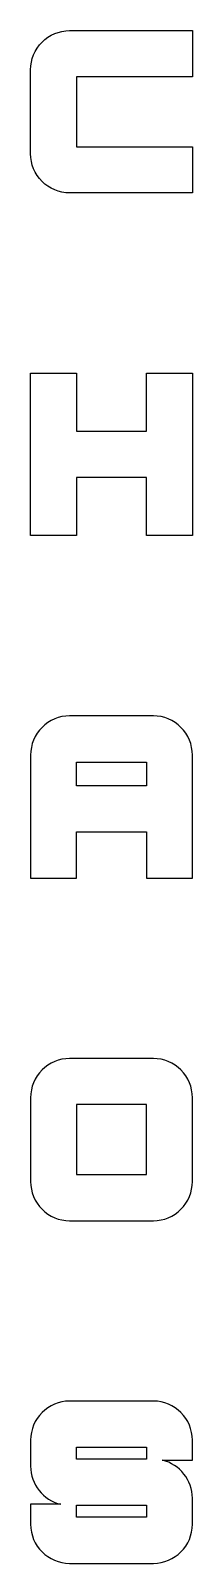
# Model space of a CAD drawing. Header units: inches. Extents: x 0.19 to 1.57, y 0.48 to 1.57.
# Drawn here: x 0.195 to 0.311, y 0.475 to 1.571 of the extents above.
import ezdxf

# ---------------------------------------------------------------- set-up
doc = ezdxf.new("R2010")
doc.units = ezdxf.units.IN
doc.header["$MEASUREMENT"] = 0
doc.layers.get('0').update_dxf_attribs({"true_color": 0xffffff})

msp = doc.modelspace()

# ---------------------------------------------------------------- linework, layer by layer
for p, q in [((0.283, 0.5913), (0.223, 0.5913)), ((0.195, 0.5633), (0.195, 0.5448)), ((0.311, 0.5491), (0.311, 0.5633)), ((0.228, 0.5583), (0.278, 0.5583)), ((0.228, 0.5498), (0.228, 0.5583)), ((0.278, 0.5498), (0.228, 0.5498)), ((0.278, 0.5583), (0.278, 0.5498)), ((0.2894, 0.5491), (0.311, 0.5491)), ((0.195, 0.5176), (0.195, 0.5033)), ((0.2166, 0.5176), (0.195, 0.5176)), ((0.228, 0.5083), (0.228, 0.5168)), ((0.228, 0.5168), (0.278, 0.5168)), ((0.278, 0.5168), (0.278, 0.5083)), ((0.311, 0.5033), (0.311, 0.5218)), ((0.278, 0.5083), (0.228, 0.5083)), ((0.223, 0.4753), (0.283, 0.4753))]:
    msp.add_line(p, q)
for points in [[(0.311, 1.4553), (0.223, 1.4553, -0.414214), (0.195, 1.4833), (0.195, 1.5433, -0.414214), (0.223, 1.5713), (0.311, 1.5713), (0.311, 1.5383), (0.228, 1.5383), (0.228, 1.4883), (0.311, 1.4883)], [(0.311, 0.9653), (0.311, 1.0533, 0.414214), (0.283, 1.0813), (0.223, 1.0813, 0.414214), (0.195, 1.0533), (0.195, 0.9653), (0.228, 0.9653), (0.228, 0.9983), (0.278, 0.9983), (0.278, 0.9653)], [(0.311, 0.7483), (0.311, 0.8083, 0.414214), (0.283, 0.8363), (0.223, 0.8363, 0.414214), (0.195, 0.8083), (0.195, 0.7483, 0.414214), (0.223, 0.7203), (0.283, 0.7203, 0.414214)]]:
    msp.add_lwpolyline(points, format="xyb", close=True)
for points in [[(0.311, 1.3263), (0.311, 1.2103), (0.278, 1.2103), (0.278, 1.2518), (0.228, 1.2518), (0.228, 1.2103), (0.195, 1.2103), (0.195, 1.3263), (0.228, 1.3263), (0.228, 1.2848), (0.278, 1.2848), (0.278, 1.3263)], [(0.228, 1.0313), (0.228, 1.0483), (0.278, 1.0483), (0.278, 1.0313)], [(0.278, 0.7533), (0.278, 0.8033), (0.228, 0.8033), (0.228, 0.7533)]]:
    msp.add_lwpolyline(points, close=True)
for centre, start, end in [((0.223, 0.5633), 90, 180), ((0.283, 0.5633), 0, 90), ((0.283, 0.5218), 0, 76.7088), ((0.223, 0.5448), 180, 256.7088), ((0.223, 0.5033), 180, 270), ((0.283, 0.5033), 270, 360)]:
    msp.add_arc(centre, 0.028, start, end)

doc.saveas('drawing.dxf')
